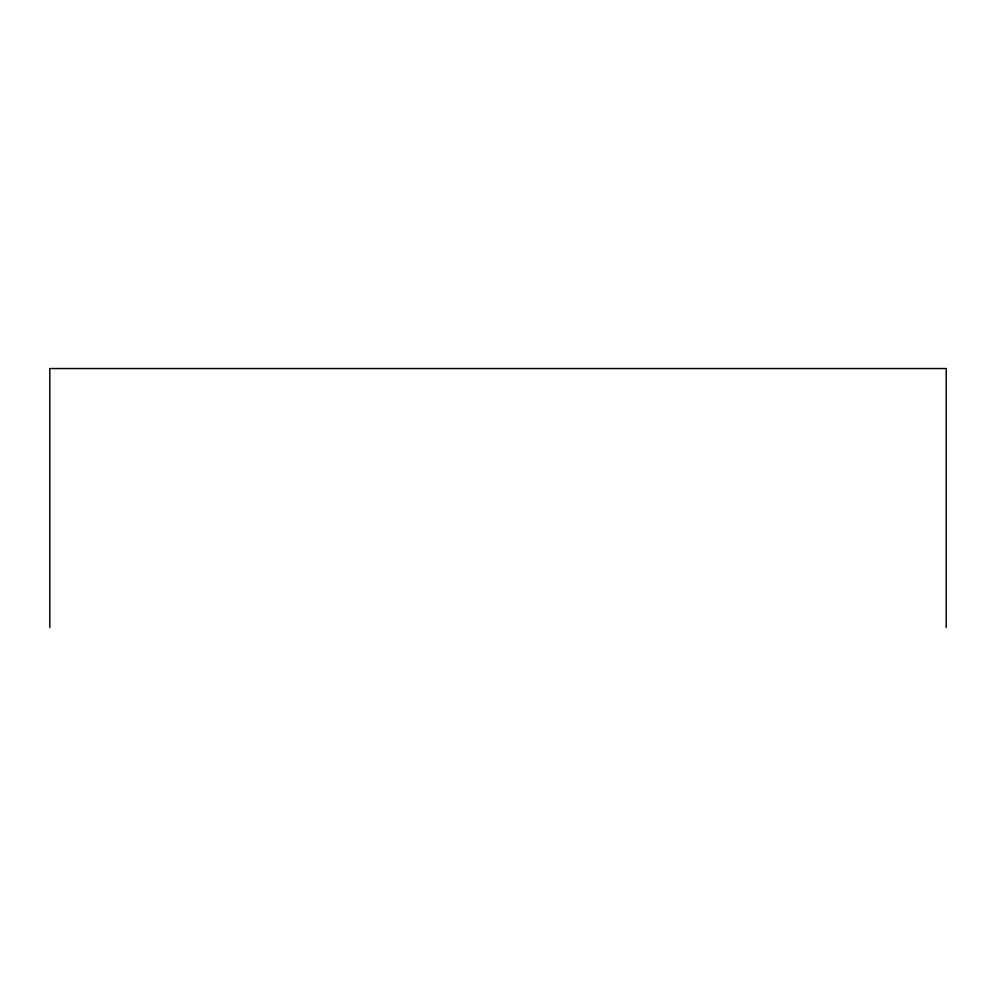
<?xml version="1.0" encoding="UTF-8"?>
<svg xmlns="http://www.w3.org/2000/svg" width="996" height="996" viewBox="0 0 996 996"><rect width="100%" height="100%" fill="white"/><g stroke="black" fill="none" stroke-linecap="round" stroke-linejoin="round"><path stroke-width="1.49" d="M946.2 627.455L946.2 368.545L49.8 368.545L49.8 627.455"/></g></svg>
